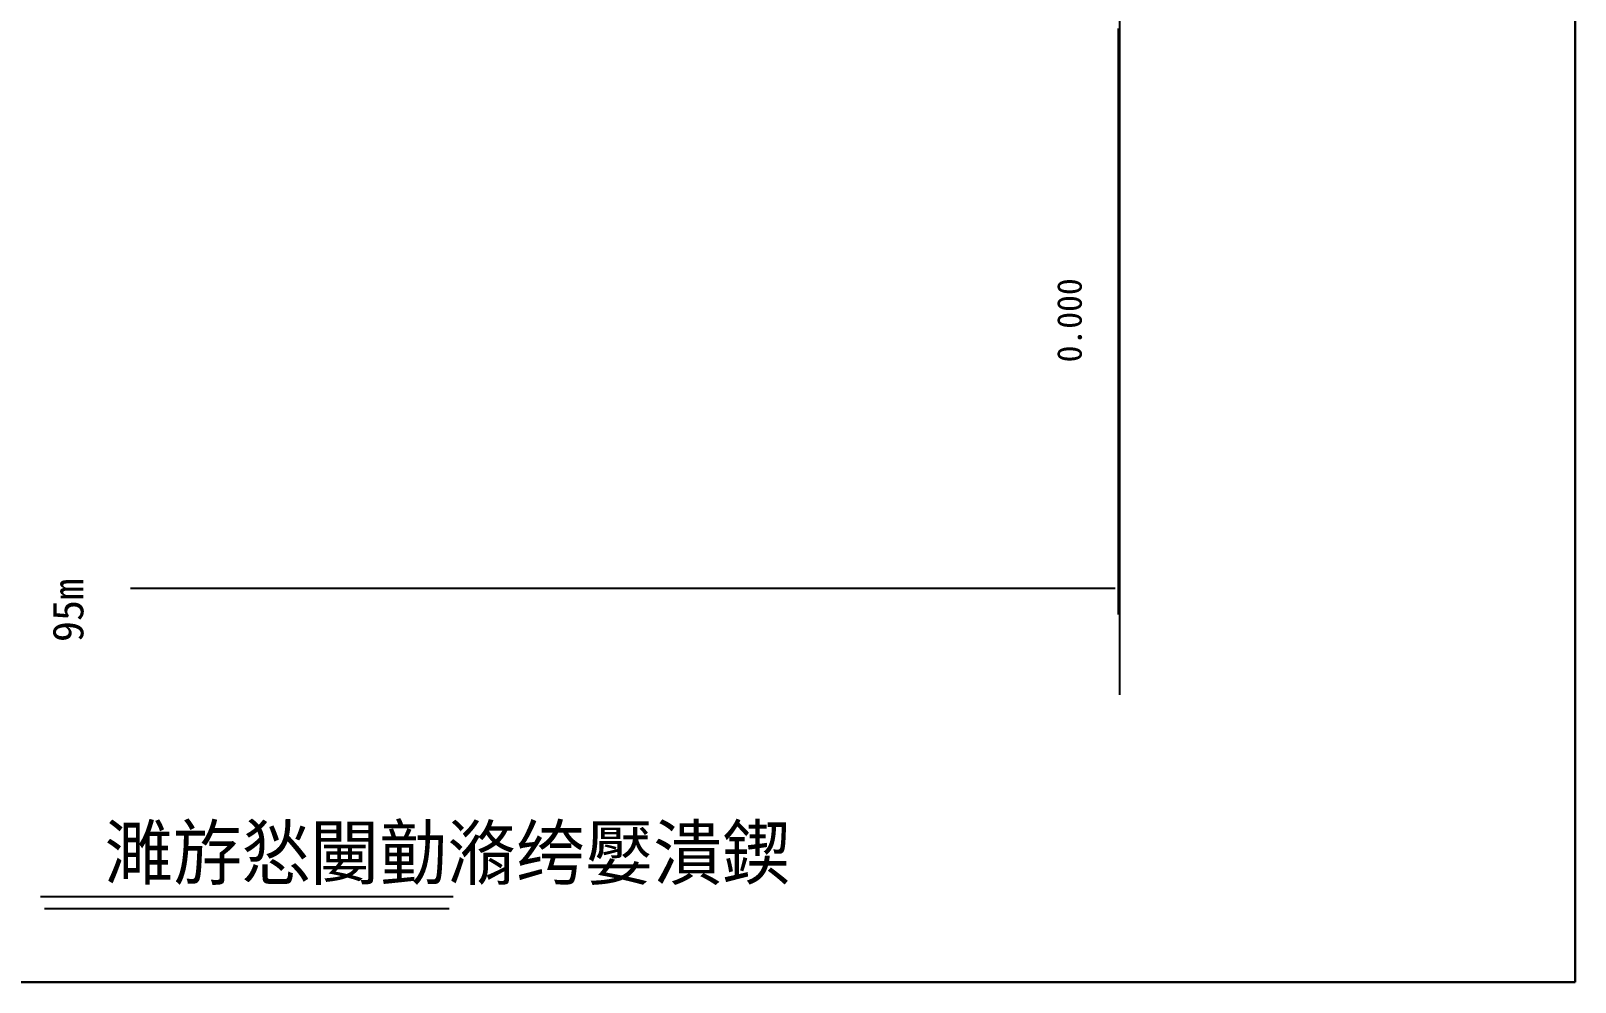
# Model space of a CAD drawing. Header units: metres. Extents: x 0 to 1498, y 0 to 1044.
# Drawn here: x 655 to 1498, y 0 to 519 of the extents above; entities that cross this region are included whole.
import ezdxf

# ---------------------------------------------------------------- set-up
doc = ezdxf.new("R2010")
doc.units = ezdxf.units.M
doc.layers.add('352', color=7, linetype='Continuous')

msp = doc.modelspace()

# ---------------------------------------------------------------- linework, layer by layer
for p, q in [((1497.74, 1043.72), (1497.74, 0)), ((1497.74, 0), (1497.74, 1043.72)), ((660.09, 46.69), (885.27, 46.69)), ((662.18, 40.22), (883.19, 40.22)), ((1497.74, 0), (0, 0)), ((0, 0), (1497.74, 0))]:
    msp.add_line(p, q)
at = {"layer": '352'}
for p, q in [((1249.04, 770.85), (1249.04, 447.08)), ((1248.27, 520.31), (1248.27, 447.08)), ((1248.27, 517.53), (1249.04, 518.3)), ((1248.27, 515.76), (1249.04, 516.53)), ((1248.9, 514.62), (1248.27, 515.24)), ((1248.27, 513.99), (1249.04, 514.76)), ((1249.04, 518.01), (1248.45, 518.59)), ((1249.04, 512.7), (1248.27, 513.48)), ((1248.27, 512.22), (1249.04, 513)), ((1248.27, 510.45), (1249.04, 511.23)), ((1248.27, 508.69), (1249.04, 509.46)), ((1248.9, 507.55), (1248.27, 508.17)), ((1248.27, 506.92), (1249.04, 507.69)), ((1249.04, 505.63), (1248.27, 506.41)), ((1248.27, 505.15), (1249.04, 505.93)), ((1249.04, 510.94), (1248.45, 511.52)), ((1248.27, 503.38), (1249.04, 504.16)), ((1248.27, 501.62), (1249.04, 502.39)), ((1248.9, 500.48), (1248.27, 501.1)), ((1248.27, 499.85), (1249.04, 500.62)), ((1249.04, 498.56), (1248.27, 499.33)), ((1248.27, 498.08), (1249.04, 498.85)), ((1249.04, 503.86), (1248.45, 504.45)), ((1249.04, 496.79), (1248.45, 497.38)), ((1248.27, 496.31), (1249.04, 497.09)), ((1248.27, 494.54), (1249.04, 495.32)), ((1248.9, 493.4), (1248.27, 494.03)), ((1248.27, 492.78), (1249.04, 493.55)), ((1249.04, 491.49), (1248.27, 492.26)), ((1248.27, 491.01), (1249.04, 491.78)), ((1248.27, 489.24), (1249.04, 490.02)), ((1249.04, 489.72), (1248.45, 490.31)), ((1248.27, 487.47), (1249.04, 488.25)), ((1248.9, 486.33), (1248.27, 486.96)), ((1248.27, 485.71), (1249.04, 486.48)), ((1249.04, 484.42), (1248.27, 485.19)), ((1248.27, 483.94), (1249.04, 484.71)), ((1248.27, 482.17), (1249.04, 482.94)), ((1248.27, 480.4), (1249.04, 481.18)), ((1249.04, 482.65), (1248.45, 483.24)), ((1248.9, 479.26), (1248.27, 479.89)), ((1248.27, 478.63), (1249.04, 479.41)), ((1249.04, 477.35), (1248.27, 478.12)), ((1248.27, 476.87), (1249.04, 477.64)), ((1248.27, 475.1), (1249.04, 475.87)), ((1248.27, 473.33), (1249.04, 474.11)), ((1248.9, 472.19), (1248.27, 472.82)), ((1248.27, 471.56), (1249.04, 472.34)), ((1249.04, 475.58), (1248.45, 476.17)), ((1249.04, 470.28), (1248.27, 471.05)), ((1248.27, 469.8), (1249.04, 470.57)), ((1248.27, 468.03), (1249.04, 468.8)), ((1248.27, 466.26), (1249.04, 467.03)), ((1248.9, 465.12), (1248.27, 465.75)), ((1248.27, 464.49), (1249.04, 465.27)), ((1249.04, 463.21), (1248.27, 463.98)), ((1249.04, 468.51), (1248.45, 469.1)), ((1248.27, 462.73), (1249.04, 463.5)), ((1248.27, 460.96), (1249.04, 461.73)), ((1248.27, 459.19), (1249.04, 459.96)), ((1248.9, 458.05), (1248.27, 458.68)), ((1248.27, 457.42), (1249.04, 458.2)), ((1249.04, 456.13), (1248.27, 456.91)), ((1248.27, 455.65), (1249.04, 456.43)), ((1249.04, 461.44), (1248.45, 462.03)), ((1248.27, 453.89), (1249.04, 454.66)), ((1248.27, 452.12), (1249.04, 452.89)), ((1248.9, 450.98), (1248.27, 451.61)), ((1248.27, 450.35), (1249.04, 451.12)), ((1249.04, 449.06), (1248.27, 449.84)), ((1248.27, 448.58), (1249.04, 449.36)), ((1248.27, 447.08), (1248.27, 337.82)), ((1248.27, 447.08), (1249.04, 447.08)), ((1249.04, 454.37), (1248.45, 454.96)), ((1249.04, 447.3), (1248.45, 447.88)), ((1249.04, 447.08), (1249.04, 156.79)), ((1248.27, 337.82), (1248.27, 210.18)), ((1249.04, 336.81), (1248.27, 337.58)), ((1248.27, 335.45), (1249.04, 336.22)), ((1249.04, 334.16), (1248.27, 334.93)), ((1248.27, 332.79), (1249.04, 333.57)), ((1248.27, 330.14), (1249.04, 330.92)), ((1249.04, 331.51), (1248.67, 331.87)), ((1248.27, 327.49), (1249.04, 328.26)), ((1249.04, 326.2), (1248.27, 326.98)), ((1248.27, 324.84), (1249.04, 325.61)), ((1249.04, 323.55), (1248.27, 324.33)), ((1248.27, 322.19), (1249.04, 322.96)), ((1249.04, 320.9), (1248.67, 321.27)), ((1248.27, 319.54), (1249.04, 320.31)), ((1248.27, 316.88), (1249.04, 317.66)), ((1249.04, 315.6), (1248.27, 316.37)), ((1248.27, 314.23), (1249.04, 315.01)), ((1249.04, 312.95), (1248.27, 313.72)), ((1248.27, 311.58), (1249.04, 312.35)), ((1248.27, 308.93), (1249.04, 309.7)), ((1248.27, 306.28), (1249.04, 307.05)), ((1249.04, 304.99), (1248.27, 305.76)), ((1248.27, 303.63), (1249.04, 304.4)), ((1249.04, 310.29), (1248.67, 310.66)), ((1249.04, 302.34), (1248.27, 303.11)), ((1248.27, 300.97), (1249.04, 301.75)), ((1248.27, 298.32), (1249.04, 299.1)), ((1248.27, 295.67), (1249.04, 296.44)), ((1249.04, 294.38), (1248.27, 295.16)), ((1249.04, 299.69), (1248.67, 300.05)), ((1248.27, 293.02), (1249.04, 293.79)), ((1249.04, 291.73), (1248.27, 292.51)), ((1248.27, 290.37), (1249.04, 291.14)), ((1248.27, 287.72), (1249.04, 288.49)), ((1249.04, 289.08), (1248.67, 289.45)), ((1248.27, 285.06), (1249.04, 285.84)), ((1249.04, 283.78), (1248.27, 284.55)), ((1248.27, 282.41), (1249.04, 283.19)), ((1249.04, 281.13), (1248.27, 281.9)), ((1248.27, 279.76), (1249.04, 280.54)), ((1249.04, 278.47), (1248.67, 278.84)), ((1248.27, 277.11), (1249.04, 277.88)), ((1248.27, 274.46), (1249.04, 275.23)), ((1249.04, 273.17), (1248.27, 273.94)), ((1248.27, 271.81), (1249.04, 272.58)), ((1249.04, 270.52), (1248.27, 271.29)), ((1248.27, 269.15), (1249.04, 269.93)), ((1248.27, 266.5), (1249.04, 267.28)), ((1248.27, 263.85), (1249.04, 264.63)), ((1249.04, 262.56), (1248.27, 263.34)), ((1248.27, 261.2), (1249.04, 261.97)), ((1249.04, 267.87), (1248.67, 268.23)), ((1249.04, 259.91), (1248.27, 260.69)), ((1248.27, 258.55), (1249.04, 259.32)), ((1248.27, 255.9), (1249.04, 256.67)), ((1248.27, 255.25), (1248.27, 200.5)), ((1248.27, 253.24), (1249.04, 254.02)), ((1249.04, 257.26), (1248.67, 257.63)), ((1249.04, 251.96), (1248.27, 252.73)), ((1248.27, 250.59), (1249.04, 251.37)), ((1249.04, 249.31), (1248.27, 250.08)), ((1248.27, 247.94), (1249.04, 248.72)), ((1248.27, 245.29), (1249.04, 246.06)), ((1249.04, 246.65), (1248.67, 247.02)), ((1248.27, 242.64), (1249.04, 243.41)), ((1249.04, 241.35), (1248.27, 242.12)), ((1248.27, 239.99), (1249.04, 240.76)), ((1249.04, 238.7), (1248.27, 239.47)), ((1248.27, 237.33), (1249.04, 238.11)), ((1249.04, 236.05), (1248.67, 236.42)), ((1248.27, 234.68), (1249.04, 235.46)), ((1248.27, 232.03), (1249.04, 232.81)), ((1249.04, 230.74), (1248.27, 231.52)), ((1248.27, 229.38), (1249.04, 230.15)), ((1249.04, 228.09), (1248.27, 228.87)), ((1248.27, 226.73), (1249.04, 227.5)), ((1248.27, 224.08), (1249.04, 224.85)), ((1248.27, 221.42), (1249.04, 222.2)), ((1249.04, 220.14), (1248.27, 220.91)), ((1248.27, 218.77), (1249.04, 219.55)), ((1249.04, 225.44), (1248.67, 225.81)), ((1246.74, 214.75), (709.15, 214.75)), ((1249.04, 217.49), (1248.27, 218.26)), ((1248.27, 216.12), (1249.04, 216.9)), ((1248.27, 213.47), (1249.04, 214.24)), ((1248.27, 210.82), (1249.04, 211.59)), ((1249.04, 214.83), (1248.67, 215.2)), ((1249.04, 209.53), (1248.27, 210.3)), ((1248.27, 208.17), (1249.04, 208.94)), ((1249.04, 206.88), (1248.27, 207.65)), ((1248.27, 205.51), (1249.04, 206.29)), ((1248.27, 202.86), (1249.04, 203.64)), ((1249.04, 204.23), (1248.67, 204.6)), ((1249.04, 201.86), (1248.27, 201.86))]:
    msp.add_line(p, q, dxfattribs=at)

# ---------------------------------------------------------------- texts
msp.add_text('濉斿悐闄勭潃绔嬮潰鍥', height=28.79).set_placement((695.08, 56.19))
for s, height, p in [('0.000', 13.49, (1228.43, 338.1)), ('95m', 16.86, (683.44, 185.51))]:
    msp.add_text(s, height=height, rotation=90, dxfattribs=at).set_placement(p)

doc.saveas('drawing.dxf')
